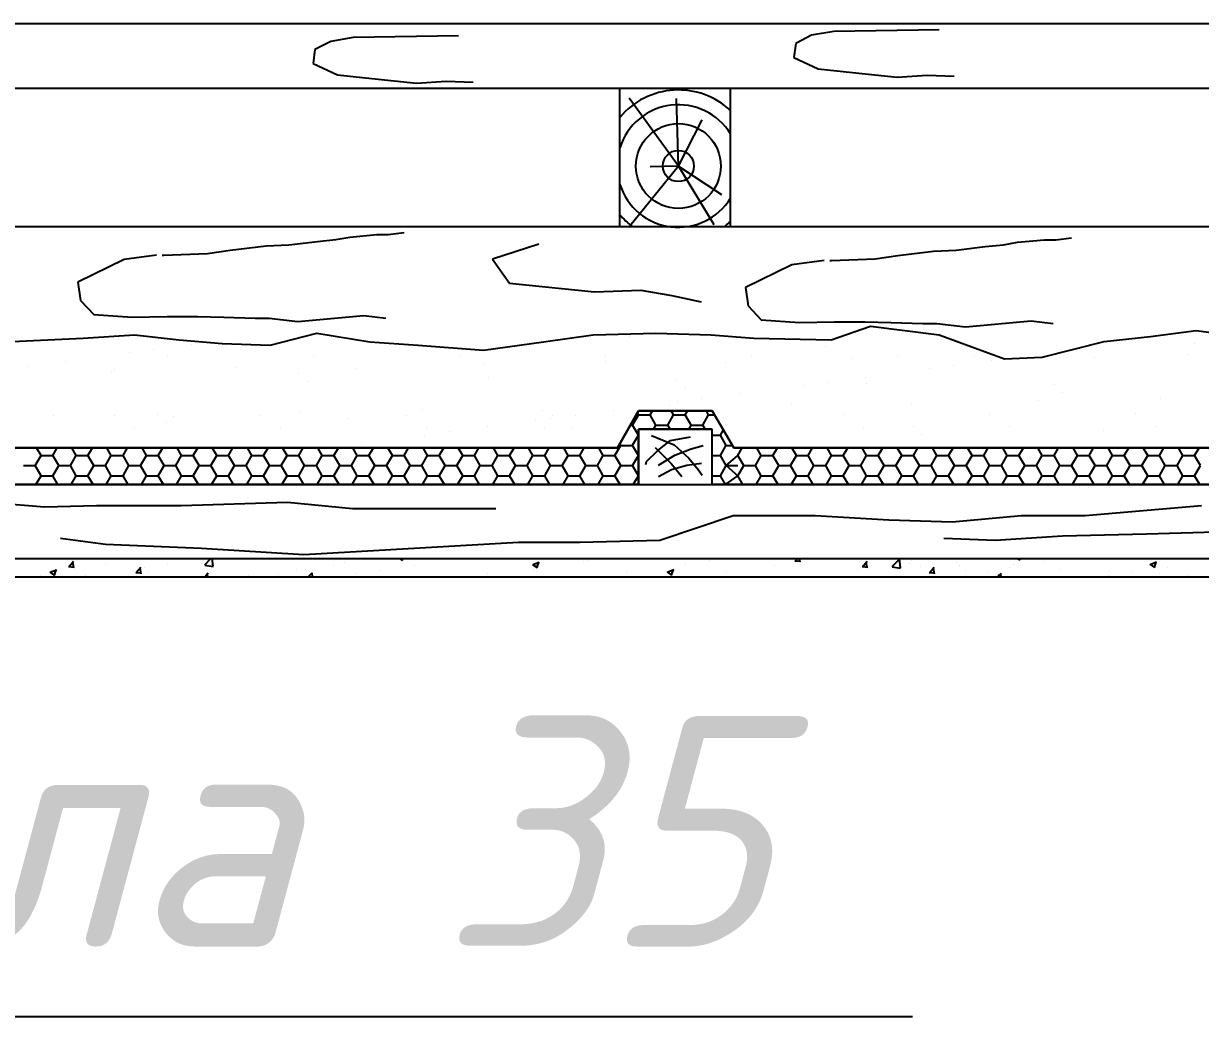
# Model space of a CAD drawing. Header units: millimetres. Extents: x 84778 to 227326, y -44398 to 146312.
# Drawn here: x 185315 to 186591, y -3078 to -2001 of the extents above; entities that cross this region are included whole.
import ezdxf

# ---------------------------------------------------------------- set-up
doc = ezdxf.new("R2010")
doc.units = ezdxf.units.MM
doc.header["$LTSCALE"] = 10
doc.layers.add('Тонкая', color=7, linetype='Continuous', lineweight=25)
doc.styles.add('Isocpeur', font='isocpeui.ttf')

msp = doc.modelspace()

# ---------------------------------------------------------------- linework, layer by layer
at = {"layer": 'Тонкая', "ltscale": 50}
for p, q in [((183451.6, -2001.4), (188491.6, -2001.4)), ((183451.6, -2001.4), (188491.6, -2001.4)), ((183451.6, -2221.4), (188491.6, -2221.4)), ((183451.6, -2581.4), (188491.6, -2581.4)), ((183451.6, -2601.4), (188491.6, -2601.4))]:
    msp.add_line(p, q, dxfattribs=at)
at = {"layer": 'Тонкая', "linetype": 'Continuous', "ltscale": 1000}
for p, q in [((185786.4, -2014.6), (185672.3, -2016.6)), ((186169.5, -2014.1), (186152.3, -2023.2)), ((186193.7, -2010.1), (186169.5, -2014.1)), ((186307.8, -2008.1), (186193.7, -2010.1)), ((185648.1, -2020.7), (185630.9, -2029.7)), ((185672.3, -2016.6), (185648.1, -2020.7)), ((186152.3, -2023.2), (186150.3, -2038.3)), ((185630.9, -2029.7), (185628.9, -2044.9)), ((186150.3, -2038.3), (186176.5, -2050.4)), ((185628.9, -2044.9), (185655.2, -2057)), ((186176.5, -2050.4), (186213.9, -2054.5)), ((186213.9, -2054.5), (186262.3, -2059.5)), ((185655.2, -2057), (185692.5, -2061)), ((185692.5, -2061), (185741, -2066.1)), ((185741, -2066.1), (185773.3, -2064)), ((185773.3, -2064), (185802.5, -2065)), ((186262.3, -2059.5), (186294.7, -2057.5)), ((186294.7, -2057.5), (186323.9, -2058.5)), ((183451.6, -2071.4), (188491.6, -2071.4)), ((185961.6, -2221), (185961.6, -2071.4)), ((186081.6, -2221), (186081.6, -2071.4)), ((186025, -2155.9), (185971.6, -2082.4)), ((186025, -2155.9), (186023, -2082.6)), ((186025, -2155.9), (186050.8, -2105.9)), ((186025, -2155.9), (185972.3, -2221)), ((186025, -2155.9), (185994.3, -2156.6)), ((186025, -2155.9), (186063.3, -2219.4)), ((186025, -2155.9), (186071.9, -2186.7)), ((185653.6, -2235.7), (185668.8, -2232.9)), ((185668.8, -2232.9), (185698.1, -2230)), ((185698.1, -2230), (185710.4, -2230)), ((185710.4, -2230), (185727.5, -2228.1)), ((185539.1, -2247), (185577.9, -2242.3)), ((185577.9, -2242.3), (185602.5, -2241.4)), ((185602.5, -2241.4), (185633.7, -2237.6)), ((185633.7, -2237.6), (185653.6, -2235.7)), ((185873.6, -2240.6), (185823.6, -2257)), ((186326.3, -2247.1), (186357.6, -2243.3)), ((186357.6, -2243.3), (186377.5, -2241.5)), ((186377.5, -2241.5), (186392.6, -2238.6)), ((186392.6, -2238.6), (186421.9, -2235.8)), ((186421.9, -2235.8), (186434.2, -2235.8)), ((186434.2, -2235.8), (186451.3, -2233.9)), ((185424.1, -2257.4), (185373.9, -2282)), ((185459.1, -2252.7), (185424.1, -2257.4)), ((185465.2, -2252.7), (185467.1, -2252.7)), ((185467.1, -2252.7), (185514.5, -2250.8)), ((185514.5, -2250.8), (185539.1, -2247)), ((185823.6, -2257), (185841.9, -2282.9)), ((186182.9, -2258.4), (186147.9, -2263.2)), ((186189.1, -2258.5), (186191, -2258.5)), ((186191, -2258.5), (186238.3, -2256.6)), ((186238.3, -2256.6), (186262.9, -2252.8)), ((186262.9, -2252.8), (186301.7, -2248.1)), ((186301.7, -2248.1), (186326.3, -2247.1)), ((186147.9, -2263.2), (186097.7, -2287.8)), ((185373.9, -2282), (185376.8, -2301.9)), ((185841.9, -2282.9), (185934.2, -2292.5)), ((185934.2, -2292.5), (185984.2, -2290.6)), ((185984.2, -2290.6), (186017.9, -2296.4)), ((186017.9, -2296.4), (186049.6, -2303.1)), ((186097.7, -2287.8), (186100.6, -2307.6)), ((185376.8, -2301.9), (185391, -2317)), ((186100.6, -2307.6), (186114.8, -2322.8)), ((185391, -2317), (185432.6, -2319.8)), ((185432.6, -2319.8), (185470.5, -2318.9)), ((185470.5, -2318.9), (185503.6, -2318.9)), ((185503.6, -2318.9), (185532, -2319.8)), ((185532, -2319.8), (185566.1, -2320.8)), ((185566.1, -2320.8), (185581.2, -2320.8)), ((185581.2, -2320.8), (185612.5, -2324.6)), ((185612.5, -2324.6), (185683.9, -2318)), ((185683.9, -2318), (185707.6, -2320.8)), ((186114.8, -2322.8), (186156.4, -2325.6)), ((186156.4, -2325.6), (186194.3, -2324.7)), ((186190.5, -2344.5), (186233.3, -2329.6)), ((186194.3, -2324.7), (186227.4, -2324.7)), ((186227.4, -2324.7), (186255.8, -2325.6)), ((186233.3, -2329.6), (186307.9, -2338.9)), ((186255.8, -2325.6), (186289.9, -2326.5)), ((186289.9, -2326.5), (186305.1, -2326.5)), ((186305.1, -2326.5), (186336.3, -2330.3)), ((186336.3, -2330.3), (186407.7, -2323.7)), ((186407.7, -2323.7), (186431.4, -2326.6)), ((186537, -2340.8), (186586.3, -2334.3)), ((186586.3, -2334.3), (186698.4, -2349.6)), ((185294.9, -2346.4), (185379.4, -2342.7)), ((185379.4, -2342.7), (185435.3, -2338.9)), ((185435.3, -2338.9), (185483.7, -2344.5)), ((185483.7, -2344.5), (185530.3, -2348.3)), ((185582.5, -2350.1), (185632.8, -2337.1)), ((185632.8, -2337.1), (185690.5, -2346.4)), ((185690.5, -2346.4), (185742.7, -2350.1)), ((185813.5, -2355.7), (185878.7, -2346.4)), ((185878.7, -2346.4), (185932.7, -2338.9)), ((185932.7, -2338.9), (186000.5, -2337)), ((185972.3, -2340.7), (185972.3, -2340.7)), ((186000.5, -2337), (186060.1, -2338.9)), ((186060.1, -2338.9), (186106.7, -2342.6)), ((186106.7, -2342.6), (186190.5, -2344.5)), ((186307.9, -2338.9), (186378.6, -2365)), ((186419.6, -2363.1), (186486.7, -2346.3)), ((186486.7, -2346.3), (186537, -2340.8)), ((186570.4, -2339.6), (186570.4, -2339.6)), ((185429.6, -2358.3), (185429.6, -2358.3)), ((185456.1, -2354.8), (185456.1, -2354.8)), ((185497.4, -2349.4), (185497.4, -2349.4)), ((185530.3, -2348.3), (185582.5, -2350.1)), ((185742.7, -2350.1), (185813.5, -2355.7)), ((186184.9, -2351.1), (186184.9, -2351.1)), ((186262.1, -2360.9), (186262.1, -2360.9)), ((186460.1, -2354.1), (186460.1, -2354.1)), ((186501.4, -2348.7), (186501.4, -2348.7)), ((186578.5, -2360.4), (186578.5, -2360.4)), ((186585.1, -2348.7), (186585.1, -2348.7)), ((185319.3, -2372.8), (185319.3, -2372.8)), ((185360.6, -2367.4), (185360.6, -2367.4)), ((185471.1, -2362.4), (185471.1, -2362.4)), ((185629.3, -2362.1), (185629.3, -2362.1)), ((185787.5, -2361.8), (185787.5, -2361.8)), ((185813.3, -2370.1), (185813.3, -2370.1)), ((185945.7, -2361.5), (185945.7, -2361.5)), ((185946.2, -2368.4), (185946.2, -2368.4)), ((186076.2, -2369.1), (186076.2, -2369.1)), ((186103.9, -2361.2), (186103.9, -2361.2)), ((186213.4, -2364.1), (186213.4, -2364.1)), ((186323.4, -2372.2), (186323.4, -2372.2)), ((186346.4, -2362.4), (186346.4, -2362.4)), ((186364.7, -2366.7), (186364.7, -2366.7)), ((186378.6, -2365), (186419.6, -2363.1)), ((186476.3, -2363.1), (186476.3, -2363.1)), ((185410, -2379.1), (185410, -2379.1)), ((185413.1, -2376.2), (185413.1, -2376.2)), ((185546.1, -2374.5), (185546.1, -2374.5)), ((185613.3, -2380.8), (185613.3, -2380.8)), ((185676.1, -2375.1), (185676.1, -2375.1)), ((185819.6, -2385.3), (185819.6, -2385.3)), ((186227.9, -2384.7), (186227.9, -2384.7)), ((186296.9, -2375.6), (186296.9, -2375.6)), ((185622.7, -2389.4), (185622.7, -2389.4)), ((186022.8, -2387.1), (186022.8, -2387.1)), ((186032.2, -2395.7), (186032.2, -2395.7)), ((186160.2, -2393.6), (186160.2, -2393.6)), ((186186.6, -2390.2), (186186.6, -2390.2)), ((186229.1, -2391.6), (186229.1, -2391.6)), ((186432.4, -2393.3), (186432.4, -2393.3)), ((186023.5, -2411.6), (186023.5, -2411.6)), ((186049.9, -2408.2), (186049.9, -2408.2)), ((186091.2, -2402.7), (186091.2, -2402.7)), ((186415.1, -2410.1), (186415.1, -2410.1)), ((186441.7, -2401.9), (186441.7, -2401.9)), ((186548, -2408.4), (186548, -2408.4)), ((185614.8, -2422.1), (185614.8, -2422.1)), ((185747.8, -2420.4), (185747.8, -2420.4)), ((185877.7, -2421), (185877.7, -2421)), ((185954.5, -2420.7), (185954.5, -2420.7)), ((185981.6, -2421.4), (185958.9, -2461.4)), ((185958.9, -2461.4), (185981.6, -2421.4)), ((185958.9, -2461.4), (185981.6, -2421.4)), ((185981.6, -2425.8), (185980.4, -2423.6)), ((186061.6, -2421.4), (185981.6, -2421.4)), ((185981.6, -2421.4), (186061.6, -2421.4)), ((185981.6, -2421.4), (186061.6, -2421.4)), ((185981.6, -2421.4), (186061.6, -2421.4)), ((185994.3, -2425.8), (185996.9, -2421.4)), ((186014.9, -2416.1), (186014.9, -2416.1)), ((186019.7, -2425.8), (186017.2, -2421.4)), ((186032.4, -2425.8), (186035, -2421.4)), ((186057.8, -2425.8), (186055.3, -2421.4)), ((186085, -2461.4), (186061.6, -2421.4)), ((186061.6, -2421.4), (186085, -2461.4)), ((186061.6, -2421.4), (186085, -2461.4)), ((186147.9, -2414.4), (186147.9, -2414.4)), ((186277.9, -2415), (186277.9, -2415)), ((185347.6, -2426.4), (185347.6, -2426.4)), ((185413.6, -2426.8), (185413.6, -2426.8)), ((185460.6, -2425.4), (185460.6, -2425.4)), ((185469.9, -2434), (185469.9, -2434)), ((185477.6, -2427), (185477.6, -2427)), ((185571.8, -2426.5), (185571.8, -2426.5)), ((185666.8, -2429.9), (185666.8, -2429.9)), ((185730, -2426.2), (185730, -2426.2)), ((185870.1, -2431.7), (185870.1, -2431.7)), ((185886.7, -2429.6), (185886.7, -2429.6)), ((185888.2, -2425.9), (185888.2, -2425.9)), ((185913.2, -2426.2), (185913.2, -2426.2)), ((185972.9, -2436.8), (185975.3, -2436.8)), ((185975.3, -2436.8), (185981.6, -2425.8)), ((185981.6, -2447.8), (185975.3, -2436.8)), ((185981.7, -2425.8), (185994.4, -2425.8)), ((186000.7, -2436.8), (185994.3, -2425.8)), ((185998, -2441.4), (186000.7, -2436.8)), ((186000.7, -2436.8), (186013.4, -2436.8)), ((186013.4, -2436.8), (186019.7, -2425.8)), ((186016.1, -2441.4), (186013.4, -2436.8)), ((186019.8, -2425.8), (186032.5, -2425.8)), ((186038.8, -2436.8), (186032.4, -2425.8)), ((186036.1, -2441.4), (186038.8, -2436.8)), ((186038.8, -2436.8), (186051.5, -2436.8)), ((186051.5, -2436.8), (186057.8, -2425.8)), ((186054.2, -2441.4), (186051.5, -2436.8)), ((186057.9, -2425.8), (186064.2, -2425.8)), ((186076.4, -2436.2), (186076.4, -2436.2)), ((186204.6, -2425.4), (186204.6, -2425.4)), ((186362.8, -2425.1), (186362.8, -2425.1)), ((186521, -2424.8), (186521, -2424.8)), ((185435, -2440.5), (185435, -2440.5)), ((185593.2, -2440.2), (185593.2, -2440.2)), ((185750, -2447.6), (185750, -2447.6)), ((185751.4, -2439.9), (185751.4, -2439.9)), ((185776.4, -2444.2), (185776.4, -2444.2)), ((185817.7, -2438.7), (185817.7, -2438.7)), ((185879.5, -2440.2), (185879.5, -2440.2)), ((185909.6, -2439.6), (185909.6, -2439.6)), ((185975.3, -2458.7), (185981.6, -2447.7)), ((186061.6, -2441.4), (185981.6, -2441.4)), ((185981.6, -2441.4), (185981.6, -2501.4)), ((185981.6, -2441.4), (186061.6, -2441.4)), ((185981.6, -2501.4), (185981.6, -2441.4)), ((185995.8, -2448.1), (186020.5, -2458.4)), ((186016.3, -2453.6), (186038.3, -2449.5)), ((186061.6, -2501.4), (186061.6, -2441.4)), ((186061.6, -2501.4), (186061.6, -2441.4)), ((186061.6, -2447.8), (186070.6, -2447.8)), ((186070.5, -2447.7), (186073.8, -2442.1)), ((186076.9, -2458.8), (186070.5, -2447.8)), ((186226, -2439), (186226, -2439)), ((186279.7, -2437.9), (186279.7, -2437.9)), ((186289, -2446.5), (186289, -2446.5)), ((186384.2, -2438.7), (186384.2, -2438.7)), ((186485.9, -2442.4), (186485.9, -2442.4)), ((186542.4, -2438.4), (186542.4, -2438.4)), ((185958.9, -2461.4), (184885, -2461.4)), ((184885, -2461.4), (185958.9, -2461.4)), ((184885, -2461.4), (185958.9, -2461.4)), ((185333.9, -2469.8), (185329.1, -2461.4)), ((185346.6, -2469.7), (185351.5, -2461.4)), ((185372, -2469.8), (185367.2, -2461.4)), ((185384.7, -2469.7), (185389.6, -2461.4)), ((185410.1, -2469.8), (185405.3, -2461.4)), ((185422.8, -2469.7), (185427.7, -2461.4)), ((185448.2, -2469.8), (185443.4, -2461.4)), ((185460.9, -2469.7), (185465.8, -2461.4)), ((185486.3, -2469.8), (185481.5, -2461.4)), ((185499, -2469.7), (185503.9, -2461.4)), ((185524.4, -2469.8), (185519.6, -2461.4)), ((185537.1, -2469.7), (185542, -2461.4)), ((185562.5, -2469.8), (185557.7, -2461.4)), ((185575.2, -2469.7), (185580.1, -2461.4)), ((185600.6, -2469.8), (185595.8, -2461.4)), ((185613.3, -2469.7), (185618.2, -2461.4)), ((185638.7, -2469.8), (185633.9, -2461.4)), ((185651.4, -2469.7), (185656.3, -2461.4)), ((185676.8, -2469.8), (185672, -2461.4)), ((185681, -2456.7), (185681, -2456.7)), ((185689.5, -2469.7), (185694.4, -2461.4)), ((185714.9, -2469.8), (185710.1, -2461.4)), ((185727.6, -2469.7), (185732.5, -2461.4)), ((185753, -2469.8), (185748.2, -2461.4)), ((185765.7, -2469.7), (185770.6, -2461.4)), ((185791.1, -2469.8), (185786.3, -2461.4)), ((185803.8, -2469.7), (185808.7, -2461.4)), ((185829.2, -2469.8), (185824.4, -2461.4)), ((185841.9, -2469.7), (185846.8, -2461.4)), ((185867.3, -2469.8), (185862.5, -2461.4)), ((185880, -2469.7), (185884.9, -2461.4)), ((185905.4, -2469.8), (185900.6, -2461.4)), ((185918.1, -2469.7), (185923, -2461.4)), ((185943.5, -2469.8), (185938.7, -2461.4)), ((185956.2, -2469.7), (185962.6, -2458.7)), ((185962.6, -2458.8), (185961.5, -2456.9)), ((185962.6, -2458.8), (185975.3, -2458.8)), ((185981.6, -2469.8), (185975.3, -2458.8)), ((185999.9, -2461.1), (186017.7, -2478.9)), ((186002.6, -2464.5), (186016.3, -2453.6)), ((186020.5, -2458.4), (186036.2, -2472.7)), ((186021.1, -2469.3), (186039, -2462.5)), ((186039, -2462.5), (186052, -2459.1)), ((186070.5, -2469.7), (186076.9, -2458.7)), ((186076.9, -2458.8), (186083.5, -2458.8)), ((186085, -2461.4), (187158.9, -2461.4)), ((187158.9, -2461.4), (186085, -2461.4)), ((186085, -2461.4), (187158.9, -2461.4)), ((186089.4, -2469.7), (186094.3, -2461.4)), ((186114.8, -2469.8), (186110, -2461.4)), ((186127.5, -2469.7), (186132.4, -2461.4)), ((186152.9, -2469.8), (186148.1, -2461.4)), ((186165.6, -2469.7), (186170.5, -2461.4)), ((186191, -2469.8), (186186.2, -2461.4)), ((186203.7, -2469.7), (186208.6, -2461.4)), ((186229.1, -2469.8), (186224.3, -2461.4)), ((186241.8, -2469.7), (186246.7, -2461.4)), ((186267.2, -2469.8), (186262.4, -2461.4)), ((186279.9, -2469.7), (186284.8, -2461.4)), ((186305.3, -2469.8), (186300.5, -2461.4)), ((186318, -2469.7), (186322.9, -2461.4)), ((186343.4, -2469.8), (186338.6, -2461.4)), ((186349.6, -2460.3), (186349.6, -2460.3)), ((186356.1, -2469.7), (186361, -2461.4)), ((186381.5, -2469.8), (186376.7, -2461.4)), ((186394.2, -2469.7), (186399.1, -2461.4)), ((186419.6, -2469.8), (186414.8, -2461.4)), ((186432.3, -2469.7), (186437.2, -2461.4)), ((186457.7, -2469.8), (186452.9, -2461.4)), ((186470.4, -2469.7), (186475.3, -2461.4)), ((186479.5, -2460.9), (186479.5, -2460.9)), ((186495.8, -2469.8), (186491, -2461.4)), ((186508.5, -2469.7), (186513.4, -2461.4)), ((186533.9, -2469.8), (186529.1, -2461.4)), ((186546.6, -2469.7), (186551.5, -2461.4)), ((186572, -2469.8), (186567.2, -2461.4)), ((186584.7, -2469.7), (186589.6, -2461.4)), ((185327.6, -2480.7), (185333.9, -2469.7)), ((185334, -2469.8), (185346.7, -2469.8)), ((185353, -2480.8), (185346.6, -2469.8)), ((185365.7, -2480.7), (185372, -2469.7)), ((185372.1, -2469.8), (185384.8, -2469.8)), ((185391.1, -2480.8), (185384.7, -2469.8)), ((185403.8, -2480.7), (185410.1, -2469.7)), ((185410.2, -2469.8), (185422.9, -2469.8)), ((185429.2, -2480.8), (185422.8, -2469.8)), ((185441.9, -2480.7), (185448.2, -2469.7)), ((185448.3, -2469.8), (185461, -2469.8)), ((185467.3, -2480.8), (185460.9, -2469.8)), ((185480, -2480.7), (185486.3, -2469.7)), ((185486.4, -2469.8), (185499.1, -2469.8)), ((185505.4, -2480.8), (185499, -2469.8)), ((185518.1, -2480.7), (185524.4, -2469.7)), ((185524.5, -2469.8), (185537.2, -2469.8)), ((185543.5, -2480.8), (185537.1, -2469.8)), ((185556.2, -2480.7), (185562.5, -2469.7)), ((185562.6, -2469.8), (185575.3, -2469.8)), ((185581.6, -2480.8), (185575.2, -2469.8)), ((185594.3, -2480.7), (185600.6, -2469.7)), ((185600.7, -2469.8), (185613.4, -2469.8)), ((185619.7, -2480.8), (185613.3, -2469.8)), ((185632.4, -2480.7), (185638.7, -2469.7)), ((185638.8, -2469.8), (185651.5, -2469.8)), ((185657.8, -2480.8), (185651.4, -2469.8)), ((185670.5, -2480.7), (185676.8, -2469.7)), ((185676.9, -2469.8), (185689.6, -2469.8)), ((185695.9, -2480.8), (185689.5, -2469.8)), ((185708.6, -2480.7), (185714.9, -2469.7)), ((185715, -2469.8), (185727.7, -2469.8)), ((185734, -2480.8), (185727.6, -2469.8)), ((185746.7, -2480.7), (185753, -2469.7)), ((185753.1, -2469.8), (185765.8, -2469.8)), ((185772.1, -2480.8), (185765.7, -2469.8)), ((185784.8, -2480.7), (185791.1, -2469.7)), ((185791.2, -2469.8), (185803.9, -2469.8)), ((185810.2, -2480.8), (185803.8, -2469.8)), ((185822.9, -2480.7), (185829.2, -2469.7)), ((185829.3, -2469.8), (185842, -2469.8)), ((185848.3, -2480.8), (185841.9, -2469.8)), ((185861, -2480.7), (185867.3, -2469.7)), ((185867.4, -2469.8), (185880.1, -2469.8)), ((185886.4, -2480.8), (185880, -2469.8)), ((185899.1, -2480.7), (185905.4, -2469.7)), ((185905.5, -2469.8), (185918.2, -2469.8)), ((185924.5, -2480.8), (185918.1, -2469.8)), ((185937.2, -2480.7), (185943.5, -2469.7)), ((185943.6, -2469.8), (185956.3, -2469.8)), ((185962.6, -2480.8), (185956.2, -2469.8)), ((185975.3, -2480.7), (185981.6, -2469.7)), ((185990.3, -2476.2), (186002.6, -2464.5)), ((186003.3, -2480.3), (186021.1, -2469.3)), ((186036.2, -2472.7), (186046.5, -2485.1)), ((186061.6, -2469.8), (186070.6, -2469.8)), ((186076.9, -2480.8), (186070.5, -2469.8)), ((186076.9, -2480.7), (186089.4, -2469.8)), ((186095.8, -2480.8), (186089.4, -2469.8)), ((186108.5, -2480.7), (186114.8, -2469.7)), ((186114.9, -2469.8), (186127.6, -2469.8)), ((186133.9, -2480.8), (186127.5, -2469.8)), ((186146.6, -2480.7), (186152.9, -2469.7)), ((186153, -2469.8), (186165.7, -2469.8)), ((186172, -2480.8), (186165.6, -2469.8)), ((186184.7, -2480.7), (186191, -2469.7)), ((186191.1, -2469.8), (186203.8, -2469.8)), ((186210.1, -2480.8), (186203.7, -2469.8)), ((186222.8, -2480.7), (186229.1, -2469.7)), ((186229.2, -2469.8), (186241.9, -2469.8)), ((186248.2, -2480.8), (186241.8, -2469.8)), ((186260.9, -2480.7), (186267.2, -2469.7)), ((186267.3, -2469.8), (186280, -2469.8)), ((186286.3, -2480.8), (186279.9, -2469.8)), ((186299, -2480.7), (186305.3, -2469.7)), ((186305.4, -2469.8), (186318.1, -2469.8)), ((186324.4, -2480.8), (186318, -2469.8)), ((186337.1, -2480.7), (186343.4, -2469.7)), ((186343.5, -2469.8), (186356.2, -2469.8)), ((186362.5, -2480.8), (186356.1, -2469.8)), ((186375.2, -2480.7), (186381.5, -2469.7)), ((186381.6, -2469.8), (186394.3, -2469.8)), ((186400.6, -2480.8), (186394.2, -2469.8)), ((186413.3, -2480.7), (186419.6, -2469.7)), ((186419.7, -2469.8), (186432.4, -2469.8)), ((186438.7, -2480.8), (186432.3, -2469.8)), ((186451.4, -2480.7), (186457.7, -2469.7)), ((186457.8, -2469.8), (186470.5, -2469.8)), ((186476.8, -2480.8), (186470.4, -2469.8)), ((186489.5, -2480.7), (186495.8, -2469.7)), ((186495.9, -2469.8), (186508.6, -2469.8)), ((186514.9, -2480.8), (186508.5, -2469.8)), ((186527.6, -2480.7), (186533.9, -2469.7)), ((186534, -2469.8), (186546.7, -2469.8)), ((186553, -2480.8), (186546.6, -2469.8)), ((186565.7, -2480.7), (186572, -2469.7)), ((186572.1, -2469.8), (186584.8, -2469.8)), ((186591.1, -2480.8), (186584.7, -2469.8)), ((185314.9, -2480.7), (185327.6, -2480.7)), ((185333.9, -2491.8), (185327.6, -2480.8)), ((185346.6, -2491.7), (185353, -2480.7)), ((185353, -2480.7), (185365.7, -2480.7)), ((185372, -2491.8), (185365.7, -2480.8)), ((185384.7, -2491.7), (185391.1, -2480.7)), ((185391.1, -2480.7), (185403.8, -2480.7)), ((185410.1, -2491.8), (185403.8, -2480.8)), ((185422.8, -2491.7), (185429.2, -2480.7)), ((185429.2, -2480.7), (185441.9, -2480.7)), ((185448.2, -2491.8), (185441.9, -2480.8)), ((185460.9, -2491.7), (185467.3, -2480.7)), ((185467.3, -2480.7), (185480, -2480.7)), ((185486.3, -2491.8), (185480, -2480.8)), ((185499, -2491.7), (185505.4, -2480.7)), ((185505.4, -2480.7), (185518.1, -2480.7)), ((185524.4, -2491.8), (185518.1, -2480.8)), ((185537.1, -2491.7), (185543.5, -2480.7)), ((185543.5, -2480.7), (185556.2, -2480.7)), ((185562.5, -2491.8), (185556.2, -2480.8)), ((185575.2, -2491.7), (185581.6, -2480.7)), ((185581.6, -2480.7), (185594.3, -2480.7)), ((185600.6, -2491.8), (185594.3, -2480.8)), ((185613.3, -2491.7), (185619.7, -2480.7)), ((185619.7, -2480.7), (185632.4, -2480.7)), ((185638.7, -2491.8), (185632.4, -2480.8)), ((185651.4, -2491.7), (185657.8, -2480.7)), ((185657.8, -2480.7), (185670.5, -2480.7)), ((185676.8, -2491.8), (185670.5, -2480.8)), ((185689.5, -2491.7), (185695.9, -2480.7)), ((185695.9, -2480.7), (185708.6, -2480.7)), ((185714.9, -2491.8), (185708.6, -2480.8)), ((185727.6, -2491.7), (185734, -2480.7)), ((185734, -2480.7), (185746.7, -2480.7)), ((185753, -2491.8), (185746.7, -2480.8)), ((185765.7, -2491.7), (185772.1, -2480.7)), ((185772.1, -2480.7), (185784.8, -2480.7)), ((185791.1, -2491.8), (185784.8, -2480.8)), ((185803.8, -2491.7), (185810.2, -2480.7)), ((185810.2, -2480.7), (185822.9, -2480.7)), ((185829.2, -2491.8), (185822.9, -2480.8)), ((185841.9, -2491.7), (185848.3, -2480.7)), ((185848.3, -2480.7), (185861, -2480.7)), ((185867.3, -2491.8), (185861, -2480.8)), ((185880, -2491.7), (185886.4, -2480.7)), ((185886.4, -2480.7), (185899.1, -2480.7)), ((185905.4, -2491.8), (185899.1, -2480.8)), ((185918.1, -2491.7), (185924.5, -2480.7)), ((185924.5, -2480.7), (185937.2, -2480.7)), ((185943.5, -2491.8), (185937.2, -2480.8)), ((185956.2, -2491.7), (185962.6, -2480.7)), ((185962.6, -2480.7), (185975.3, -2480.7)), ((185981.6, -2491.8), (185975.3, -2480.8)), ((185989.6, -2479.6), (185990.3, -2476.2)), ((186003.3, -2492.6), (186017.7, -2485.1)), ((186017.7, -2478.9), (186028.7, -2492.6)), ((186017.7, -2485.1), (186034.2, -2480.3)), ((186034.2, -2480.3), (186049.9, -2478.2)), ((186046.5, -2485.1), (186050.6, -2491.2)), ((186070.5, -2491.7), (186076.9, -2480.7)), ((186076.9, -2480.7), (186089.6, -2480.7)), ((186076.9, -2480.7), (186089.4, -2491.8)), ((186089.4, -2491.7), (186095.8, -2480.7)), ((186095.8, -2480.7), (186108.5, -2480.7)), ((186114.8, -2491.8), (186108.5, -2480.8)), ((186127.5, -2491.7), (186133.9, -2480.7)), ((186133.9, -2480.7), (186146.6, -2480.7)), ((186152.9, -2491.8), (186146.6, -2480.8)), ((186165.6, -2491.7), (186172, -2480.7)), ((186172, -2480.7), (186184.7, -2480.7)), ((186191, -2491.8), (186184.7, -2480.8)), ((186203.7, -2491.7), (186210.1, -2480.7)), ((186210.1, -2480.7), (186222.8, -2480.7)), ((186229.1, -2491.8), (186222.8, -2480.8)), ((186241.8, -2491.7), (186248.2, -2480.7)), ((186248.2, -2480.7), (186260.9, -2480.7)), ((186267.2, -2491.8), (186260.9, -2480.8)), ((186279.9, -2491.7), (186286.3, -2480.7)), ((186286.3, -2480.7), (186299, -2480.7)), ((186305.3, -2491.8), (186299, -2480.8)), ((186318, -2491.7), (186324.4, -2480.7)), ((186324.4, -2480.7), (186337.1, -2480.7)), ((186343.4, -2491.8), (186337.1, -2480.8)), ((186356.1, -2491.7), (186362.5, -2480.7)), ((186362.5, -2480.7), (186375.2, -2480.7)), ((186381.5, -2491.8), (186375.2, -2480.8)), ((186394.2, -2491.7), (186400.6, -2480.7)), ((186400.6, -2480.7), (186413.3, -2480.7)), ((186419.6, -2491.8), (186413.3, -2480.8)), ((186432.3, -2491.7), (186438.7, -2480.7)), ((186438.7, -2480.7), (186451.4, -2480.7)), ((186457.7, -2491.8), (186451.4, -2480.8)), ((186470.4, -2491.7), (186476.8, -2480.7)), ((186476.8, -2480.7), (186489.5, -2480.7)), ((186495.8, -2491.8), (186489.5, -2480.8)), ((186508.5, -2491.7), (186514.9, -2480.7)), ((186514.9, -2480.7), (186527.6, -2480.7)), ((186533.9, -2491.8), (186527.6, -2480.8)), ((186546.6, -2491.7), (186553, -2480.7)), ((186553, -2480.7), (186565.7, -2480.7)), ((186572, -2491.8), (186565.7, -2480.8)), ((186584.7, -2491.7), (186591.1, -2480.7)), ((185328.4, -2501.4), (185333.9, -2491.7)), ((185334, -2491.7), (185346.7, -2491.7)), ((185352.2, -2501.4), (185346.6, -2491.8)), ((185366.5, -2501.4), (185372, -2491.7)), ((185372.1, -2491.7), (185384.8, -2491.7)), ((185390.3, -2501.4), (185384.7, -2491.8)), ((185404.6, -2501.4), (185410.1, -2491.7)), ((185410.2, -2491.7), (185422.9, -2491.7)), ((185428.4, -2501.4), (185422.8, -2491.8)), ((185442.7, -2501.4), (185448.2, -2491.7)), ((185448.3, -2491.7), (185461, -2491.7)), ((185466.5, -2501.4), (185460.9, -2491.8)), ((185480.8, -2501.4), (185486.3, -2491.7)), ((185486.4, -2491.7), (185499.1, -2491.7)), ((185504.6, -2501.4), (185499, -2491.8)), ((185518.9, -2501.4), (185524.4, -2491.7)), ((185524.5, -2491.7), (185537.2, -2491.7)), ((185542.7, -2501.4), (185537.1, -2491.8)), ((185557, -2501.4), (185562.5, -2491.7)), ((185562.6, -2491.7), (185575.3, -2491.7)), ((185580.8, -2501.4), (185575.2, -2491.8)), ((185595.1, -2501.4), (185600.6, -2491.7)), ((185600.7, -2491.7), (185613.4, -2491.7)), ((185618.9, -2501.4), (185613.3, -2491.8)), ((185633.2, -2501.4), (185638.7, -2491.7)), ((185638.8, -2491.7), (185651.5, -2491.7)), ((185657, -2501.4), (185651.4, -2491.8)), ((185671.3, -2501.4), (185676.8, -2491.7)), ((185676.9, -2491.7), (185689.6, -2491.7)), ((185695.1, -2501.4), (185689.5, -2491.8)), ((185709.4, -2501.4), (185714.9, -2491.7)), ((185715, -2491.7), (185727.7, -2491.7)), ((185733.2, -2501.4), (185727.6, -2491.8)), ((185747.5, -2501.4), (185753, -2491.7)), ((185753.1, -2491.7), (185765.8, -2491.7)), ((185771.3, -2501.4), (185765.7, -2491.8)), ((185785.6, -2501.4), (185791.1, -2491.7)), ((185791.2, -2491.7), (185803.9, -2491.7)), ((185809.4, -2501.4), (185803.8, -2491.8)), ((185823.7, -2501.4), (185829.2, -2491.7)), ((185829.3, -2491.7), (185842, -2491.7)), ((185847.5, -2501.4), (185841.9, -2491.8)), ((185861.8, -2501.4), (185867.3, -2491.7)), ((185867.4, -2491.7), (185880.1, -2491.7)), ((185885.6, -2501.4), (185880, -2491.8)), ((185899.9, -2501.4), (185905.4, -2491.7)), ((185905.5, -2491.7), (185918.2, -2491.7)), ((185923.7, -2501.4), (185918.1, -2491.8)), ((185938, -2501.4), (185943.5, -2491.7)), ((185943.6, -2491.7), (185956.3, -2491.7)), ((185961.8, -2501.4), (185956.2, -2491.8)), ((185976.1, -2501.4), (185981.6, -2491.7)), ((186061.6, -2491.7), (186070.6, -2491.7)), ((186076.1, -2501.4), (186070.5, -2491.8)), ((186076.1, -2501.4), (186089.4, -2491.8)), ((186095, -2501.4), (186089.4, -2491.8)), ((186109.3, -2501.4), (186114.8, -2491.7)), ((186114.9, -2491.7), (186127.6, -2491.7)), ((186133.1, -2501.4), (186127.5, -2491.8)), ((186147.4, -2501.4), (186152.9, -2491.7)), ((186153, -2491.7), (186165.7, -2491.7)), ((186171.2, -2501.4), (186165.6, -2491.8)), ((186185.5, -2501.4), (186191, -2491.7)), ((186191.1, -2491.7), (186203.8, -2491.7)), ((186209.3, -2501.4), (186203.7, -2491.8)), ((186223.6, -2501.4), (186229.1, -2491.7)), ((186229.2, -2491.7), (186241.9, -2491.7)), ((186247.4, -2501.4), (186241.8, -2491.8)), ((186261.7, -2501.4), (186267.2, -2491.7)), ((186267.3, -2491.7), (186280, -2491.7)), ((186285.5, -2501.4), (186279.9, -2491.8)), ((186299.8, -2501.4), (186305.3, -2491.7)), ((186305.4, -2491.7), (186318.1, -2491.7)), ((186323.6, -2501.4), (186318, -2491.8)), ((186337.9, -2501.4), (186343.4, -2491.7)), ((186343.5, -2491.7), (186356.2, -2491.7)), ((186361.7, -2501.4), (186356.1, -2491.8)), ((186376, -2501.4), (186381.5, -2491.7)), ((186381.6, -2491.7), (186394.3, -2491.7)), ((186399.8, -2501.4), (186394.2, -2491.8)), ((186414.1, -2501.4), (186419.6, -2491.7)), ((186419.7, -2491.7), (186432.4, -2491.7)), ((186437.9, -2501.4), (186432.3, -2491.8)), ((186452.2, -2501.4), (186457.7, -2491.7)), ((186457.8, -2491.7), (186470.5, -2491.7)), ((186476, -2501.4), (186470.4, -2491.8)), ((186490.3, -2501.4), (186495.8, -2491.7)), ((186495.9, -2491.7), (186508.6, -2491.7)), ((186514.1, -2501.4), (186508.5, -2491.8)), ((186528.4, -2501.4), (186533.9, -2491.7)), ((186534, -2491.7), (186546.7, -2491.7)), ((186552.2, -2501.4), (186546.6, -2491.8)), ((186566.5, -2501.4), (186572, -2491.7)), ((186572.1, -2491.7), (186584.8, -2491.7)), ((186590.3, -2501.4), (186584.7, -2491.8)), ((184738.4, -2501.4), (186083.3, -2501.4)), ((185981.6, -2501.4), (184861.6, -2501.4)), ((185938.4, -2501.4), (187283.3, -2501.4)), ((187181.6, -2501.4), (186061.6, -2501.4)), ((186083.3, -2501.4), (186061.6, -2501.4)), ((185256.6, -2518.6), (185337.7, -2525.6)), ((185337.7, -2525.6), (185394.1, -2523.9)), ((185394.1, -2523.9), (185441.8, -2523.9)), ((185441.8, -2523.9), (185485.9, -2523.9)), ((185485.9, -2523.9), (185601.2, -2520.4)), ((185601.2, -2520.4), (185671.7, -2527.4)), ((186466, -2535), (186592.4, -2523.9)), ((185671.7, -2527.4), (185756.4, -2527.4)), ((185756.4, -2527.4), (185826.9, -2527.4)), ((186004.7, -2561.6), (186084.5, -2535)), ((186084.5, -2535), (186173.2, -2535)), ((186173.2, -2535), (186253.1, -2539.4)), ((186253.1, -2539.4), (186321.8, -2541.6)), ((186321.8, -2541.6), (186397.2, -2535)), ((186397.2, -2535), (186466, -2535)), ((185354.9, -2559.4), (185403.7, -2566)), ((185618.8, -2577.1), (185851.7, -2563.8)), ((185851.7, -2563.8), (185918.2, -2563.8)), ((185918.2, -2563.8), (186004.7, -2561.6)), ((186312.9, -2559.4), (186368.4, -2561.6)), ((186368.4, -2561.6), (186441.6, -2557.1)), ((186441.6, -2557.1), (186532.5, -2554.9)), ((186532.5, -2554.9), (186607.9, -2552.7)), ((185403.7, -2566), (185507.9, -2570.4)), ((185507.9, -2570.4), (185618.8, -2577.1)), ((185363.8, -2590.2), (185369.9, -2590.8)), ((185364.3, -2590.3), (185369.2, -2584.5)), ((185369.5, -2591.7), (185368.3, -2585.3)), ((185404.2, -2587.2), (185404.2, -2587.2)), ((185471.4, -2588.2), (185471.4, -2588.2)), ((185508.2, -2586.7), (185508.2, -2586.7)), ((185509.9, -2583.2), (185509.9, -2583.2)), ((185511.4, -2588.4), (185518.1, -2581.4)), ((185511.4, -2588.6), (185520.4, -2590)), ((185520.4, -2589.7), (185519.5, -2581.4)), ((185651, -2588.7), (185651, -2588.7)), ((185663.3, -2585.6), (185663.3, -2585.6)), ((185722.9, -2581.4), (185725.7, -2583.3)), ((185725.7, -2583.2), (185726.3, -2581.4)), ((185739.3, -2589.5), (185739.3, -2589.5)), ((185866.7, -2588), (185871.7, -2591.4)), ((185867, -2588.1), (185874.1, -2585.4)), ((185871.7, -2591.3), (185873.7, -2585.2)), ((185921.8, -2584.5), (185921.8, -2584.5)), ((185926.8, -2583.6), (185926.8, -2583.6)), ((186032.9, -2587.4), (186032.9, -2587.4)), ((186058.4, -2584.1), (186058.4, -2584.1)), ((186129.6, -2589.5), (186129.6, -2589.5)), ((186151.3, -2583.9), (186157.4, -2584.5)), ((186151.9, -2584), (186154.1, -2581.4)), ((186157, -2585.4), (186156.2, -2581.4)), ((186167.1, -2582.1), (186167.1, -2582.1)), ((186181.8, -2582.3), (186181.8, -2582.3)), ((186221.4, -2584.3), (186221.4, -2584.3)), ((186224.2, -2590.3), (186230.3, -2590.8)), ((186224.7, -2590.4), (186229.6, -2584.5)), ((186229.8, -2591.8), (186228.7, -2585.4)), ((186256.9, -2590.3), (186264.9, -2582.1)), ((186256.9, -2590.5), (186266, -2591.9)), ((186266, -2591.6), (186264.9, -2582)), ((186275.6, -2586.6), (186275.6, -2586.6)), ((186278.1, -2583.2), (186278.1, -2583.2)), ((186287.8, -2590.4), (186287.8, -2590.4)), ((186326.3, -2585.4), (186326.3, -2585.4)), ((186329.8, -2588.9), (186329.8, -2588.9)), ((186388.1, -2588.4), (186388.1, -2588.4)), ((186392.7, -2581.4), (186395.1, -2583)), ((186395.1, -2583), (186395.6, -2581.4)), ((186421, -2585.1), (186421, -2585.1)), ((186536.1, -2587.8), (186541.1, -2591.2)), ((186536.4, -2587.9), (186543.5, -2585.2)), ((186541.1, -2591.1), (186543.1, -2585)), ((185333.8, -2599.6), (185333.8, -2599.6)), ((185343.3, -2596.3), (185348.3, -2599.8)), ((185343.6, -2596.5), (185350.7, -2593.8)), ((185348.3, -2599.7), (185350.3, -2593.5)), ((185352.1, -2594.4), (185352.1, -2594.4)), ((185381.8, -2600), (185381.8, -2600)), ((185436.7, -2596.6), (185442.8, -2597.1)), ((185437.2, -2596.7), (185442.1, -2590.8)), ((185442.3, -2598.1), (185441.2, -2591.7)), ((185446, -2591.6), (185446, -2591.6)), ((185448.9, -2596.9), (185448.9, -2596.9)), ((185511.5, -2601.4), (185515, -2597.2)), ((185514.6, -2601.4), (185514, -2598.1)), ((185559.2, -2599.8), (185559.2, -2599.8)), ((185591.8, -2598.9), (185591.8, -2598.9)), ((185610.6, -2593.3), (185610.6, -2593.3)), ((185623.5, -2601.4), (185627.7, -2597)), ((185628.3, -2601.4), (185627.7, -2596.9)), ((185675.4, -2597.9), (185675.4, -2597.9)), ((185700.8, -2594.6), (185700.8, -2594.6)), ((185818.3, -2598.2), (185818.3, -2598.2)), ((185867.6, -2593.7), (185867.6, -2593.7)), ((185870.5, -2591), (185870.5, -2591)), ((185930.3, -2600.9), (185930.3, -2600.9)), ((185968.8, -2595.9), (185968.8, -2595.9)), ((186012.7, -2596.1), (186017.7, -2599.5)), ((186013, -2596.3), (186020.1, -2593.6)), ((186017.7, -2599.5), (186019.7, -2593.3)), ((186076.8, -2597.1), (186076.8, -2597.1)), ((186218.9, -2593.3), (186218.9, -2593.3)), ((186262.3, -2593.8), (186262.3, -2593.8)), ((186297.1, -2596.7), (186303.2, -2597.2)), ((186297.6, -2596.8), (186302.5, -2590.9)), ((186302.7, -2598.1), (186301.5, -2591.8)), ((186336.8, -2594.9), (186336.8, -2594.9)), ((186361.7, -2595.3), (186361.7, -2595.3)), ((186370.9, -2601.4), (186373.3, -2598.9)), ((186371.9, -2601.4), (186375.4, -2597.3)), ((186373.6, -2601.4), (186373.3, -2598.8)), ((186375, -2601.4), (186374.4, -2598.2)), ((186384.1, -2591.2), (186384.1, -2591.2)), ((186438.3, -2593.5), (186438.3, -2593.5)), ((186491.8, -2600.1), (186491.8, -2600.1)), ((186492.6, -2595.8), (186492.6, -2595.8)), ((186517.2, -2596.8), (186517.2, -2596.8)), ((186543.1, -2600.9), (186543.1, -2600.9)), ((186546.8, -2598.1), (186546.8, -2598.1)), ((186555.7, -2591.7), (186555.7, -2591.7)), ((186578.3, -2600.4), (186578.3, -2600.4))]:
    msp.add_line(p, q, dxfattribs=at)
at = {"layer": 'Тонкая'}
msp.add_line((183769.4, -3078.1), (186278.9, -3078.1), dxfattribs=at)
at = {"layer": 'Тонкая', "linetype": 'Continuous', "ltscale": 1000}
for radius in [46, 16.9]:
    msp.add_circle((186025, -2155.9), radius, dxfattribs=at)
for radius, start, end in [(82.5, 46.6649, 140.2388), (66.4, 31.5873, 162.5904), (66.4, 197.4096, 328.4127), (82.5, 219.7612, 232.1806), (82.5, 307.8194, 313.3351)]:
    msp.add_arc((186025, -2155.9), radius, start, end, dxfattribs=at)

# ---------------------------------------------------------------- texts
at = {"layer": 'Тонкая', "style": 'Isocpeur'}
msp.add_text('Доски пола 35', height=250, dxfattribs=at).set_placement((183822.3, -3002.3))

doc.saveas('drawing.dxf')
